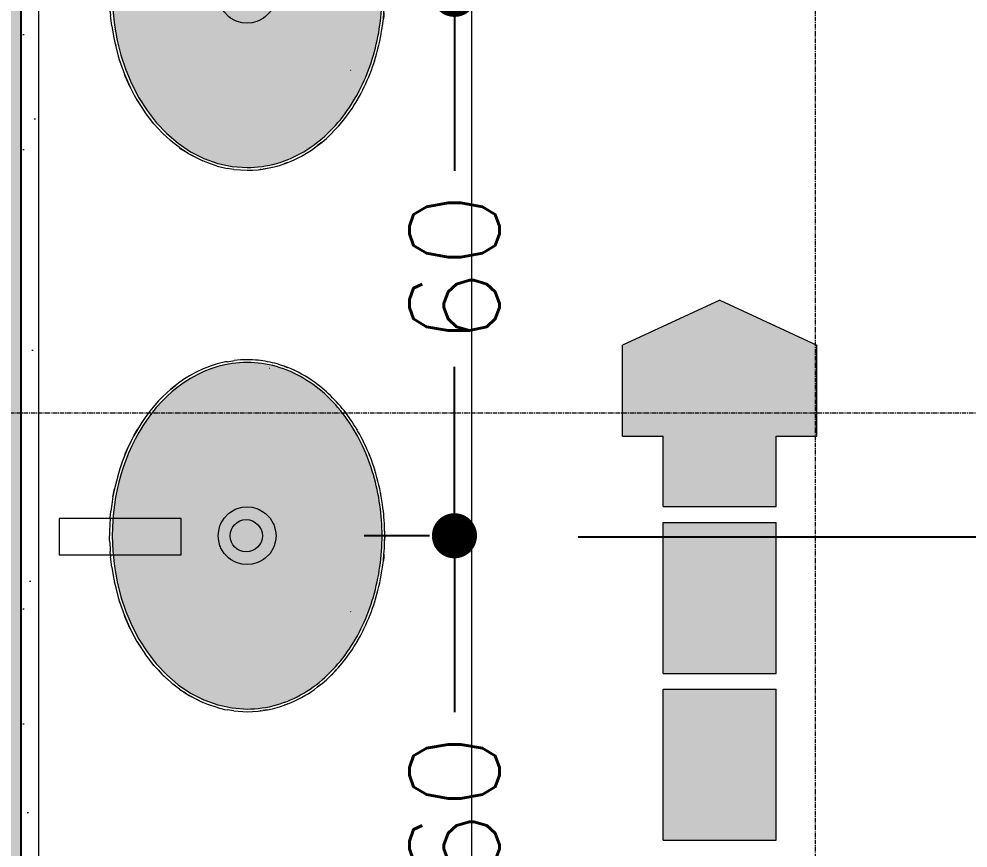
# Model space of a CAD drawing. Header units: metres. Extents: x -1783 to 21505, y -57 to 13660.
# Drawn here: x 13533.9 to 13639.1, y 10466.6 to 10558.5 of the extents above; entities that cross this region are included whole.
import ezdxf

# ---------------------------------------------------------------- set-up
doc = ezdxf.new("R2010")
doc.units = ezdxf.units.M
doc.header["$MEASUREMENT"] = 0
doc.linetypes.add('Dot & Dashed', pattern=[0.6, 0.5, -0.05, 0, -0.05])
for name, color, linetype, lineweight in [('0_Caneta_No__99', 7, 'Continuous', 20), ('Bombeiro', 1, 'Continuous', 0), ('LOUCAS-METAIS.ARQ_Caneta_No__96', 252, 'Continuous', 0), ('PAREDE CONSTRUIR_Caneta_No__241', 7, 'Continuous', 13)]:
    doc.layers.add(name, color=color, linetype=linetype, lineweight=lineweight)
for name, color, linetype in [('cotas', 7, 'Continuous'), ('COTAS EXECUTIVO.EXEC', 7, 'Continuous'), ('PAREDE CONSTRUIR', 7, 'Continuous')]:
    doc.layers.add(name, color=color, linetype=linetype)
for name, color, linetype, lineweight, true_color in [('LOUCAS-METAIS.ARQ_Caneta_No__13', 7, 'Continuous', 0, 0xaaaaaa), ('LOUCAS-METAIS.ARQ_Caneta_No__16', 7, 'Continuous', 0, 0xc9c9c9), ('LOUCAS-METAIS.ARQ_Caneta_No__19', 7, 'Continuous', 0, 0xe9e9e9)]:
    doc.layers.add(name, color=color, linetype=linetype, lineweight=lineweight, true_color=true_color)
doc.styles.add('R80', font='romans.shx', dxfattribs={"height": 10})
doc.dimstyles.new('1-50', dxfattribs={"dimtxt": 10, "dimasz": 5, "dimexe": 10, "dimexo": 10, "dimgap": 3, "dimtad": 1, "dimdec": 1, "dimrnd": 1, "dimdsep": 46, "dimtxsty": 'R80', "dimblk": 'DOT', "dimcen": 0, "dimclrd": 252, "dimclre": 252, "dimclrt": 252, "dimadec": 0, "dimazin": 0, "dimtfac": 1, "dimtdec": 1, "dimtix": 1, "dimtmove": 2, "dimatfit": 3, "dimldrblk": 'DOT', "dimfxl": 1, "dimtolj": 1, "dimarcsym": 0})

# ---------------------------------------------------------------- blocks, each defined once
blk = doc.blocks.new('_Dot')
at = {"color": 0, "linetype": 'ByBlock', "lineweight": -2}
blk.add_line((-0.5, 0), (-1, 0), dxfattribs=at)
at = {"color": 0, "linetype": 'ByBlock', "const_width": 0.5}
blk.add_lwpolyline([(-0.25, 0, 1), (0.25, 0, 1)], format="xyb", close=True, dxfattribs=at)
blk = doc.blocks.new('*D7156')
at = {"layer": 'COTAS EXECUTIVO.EXEC', "color": 252, "lineweight": -2, "transparency": 16777216}
for p, q in [((13579.37, 10501.21), (13572.15, 10501.21)), ((13582.15, 10496.21), (13582.15, 10481.67)), ((13582.15, 10446.21), (13582.15, 10459.95)), ((13581.37, 10441.21), (13572.15, 10441.21))]:
    blk.add_line(p, q, dxfattribs=at)
at = {"layer": 'COTAS EXECUTIVO.EXEC', "color": 252, "lineweight": -2, "transparency": 16777216, "xscale": 5, "yscale": 5, "zscale": 5}
for p, rotation in [((13582.15, 10501.21), 90), ((13582.15, 10441.21), 270)]:
    blk.add_blockref('_Dot', p, dxfattribs=dict(at, rotation=rotation))
at = {"layer": 'COTAS EXECUTIVO.EXEC', "color": 252, "transparency": 16777216, "insert": (13582.15, 10470.81), "char_height": 10, "attachment_point": 5, "rotation": 90, "style": 'R80'}
blk.add_mtext('\\A1;60', dxfattribs=at)
blk = doc.blocks.new('*D7157')
at = {"layer": 'COTAS EXECUTIVO.EXEC', "color": 252, "lineweight": -2, "transparency": 16777216}
for p, q in [((13575.12, 10561.21), (13572.15, 10561.21)), ((13582.15, 10556.21), (13582.15, 10541.67)), ((13582.15, 10506.21), (13582.15, 10519.95)), ((13579.37, 10501.21), (13572.15, 10501.21))]:
    blk.add_line(p, q, dxfattribs=at)
at = {"layer": 'COTAS EXECUTIVO.EXEC', "color": 252, "lineweight": -2, "transparency": 16777216, "xscale": 5, "yscale": 5, "zscale": 5}
for p, rotation in [((13582.15, 10561.21), 90), ((13582.15, 10501.21), 270)]:
    blk.add_blockref('_Dot', p, dxfattribs=dict(at, rotation=rotation))
at = {"layer": 'COTAS EXECUTIVO.EXEC', "color": 252, "transparency": 16777216, "insert": (13582.15, 10530.81), "char_height": 10, "attachment_point": 5, "rotation": 90, "style": 'R80'}
blk.add_mtext('\\A1;60', dxfattribs=at)
blk = doc.blocks.new('*D7160')
at = {"layer": 'COTAS EXECUTIVO.EXEC', "color": 252, "lineweight": -2, "transparency": 16777216}
for p, q in [((13595.87, 10501.11), (13921.16, 10501.11)), ((13911.16, 10496.11), (13911.16, 10481.57)), ((13911.16, 10446.11), (13911.16, 10459.85)), ((13597.87, 10441.11), (13921.16, 10441.11))]:
    blk.add_line(p, q, dxfattribs=at)
at = {"layer": 'COTAS EXECUTIVO.EXEC', "color": 252, "lineweight": -2, "transparency": 16777216, "xscale": 5, "yscale": 5, "zscale": 5}
for p, rotation in [((13911.16, 10501.11), 90), ((13911.16, 10441.11), 270)]:
    blk.add_blockref('_Dot', p, dxfattribs=dict(at, rotation=rotation))
at = {"layer": 'COTAS EXECUTIVO.EXEC', "color": 252, "transparency": 16777216, "insert": (13911.16, 10470.71), "char_height": 10, "attachment_point": 5, "rotation": 90, "style": 'R80'}
blk.add_mtext('\\A1;60', dxfattribs=at)
blk = doc.blocks.new('*D7161')
at = {"layer": 'COTAS EXECUTIVO.EXEC', "color": 252, "lineweight": -2, "transparency": 16777216}
for p, q in [((13591.62, 10561.11), (13921.16, 10561.11)), ((13911.16, 10556.11), (13911.16, 10541.57)), ((13911.16, 10506.11), (13911.16, 10519.85)), ((13595.87, 10501.11), (13921.16, 10501.11))]:
    blk.add_line(p, q, dxfattribs=at)
at = {"layer": 'COTAS EXECUTIVO.EXEC', "color": 252, "lineweight": -2, "transparency": 16777216, "xscale": 5, "yscale": 5, "zscale": 5}
for p, rotation in [((13911.16, 10561.11), 90), ((13911.16, 10501.11), 270)]:
    blk.add_blockref('_Dot', p, dxfattribs=dict(at, rotation=rotation))
at = {"layer": 'COTAS EXECUTIVO.EXEC', "color": 252, "transparency": 16777216, "insert": (13911.16, 10530.71), "char_height": 10, "attachment_point": 5, "rotation": 90, "style": 'R80'}
blk.add_mtext('\\A1;60', dxfattribs=at)
blk = doc.blocks.new('*D7205')
at = {"layer": 'COTAS EXECUTIVO.EXEC', "color": 252, "lineweight": -2, "transparency": 16777216}
for p, q in [((14073.86, 10816.21), (13105.31, 10816.21)), ((13115.31, 10811.21), (13115.31, 10615.82)), ((13115.31, 10416.21), (13115.31, 10584.11)), ((13538.84, 10411.21), (13105.31, 10411.21))]:
    blk.add_line(p, q, dxfattribs=at)
at = {"layer": 'COTAS EXECUTIVO.EXEC', "color": 252, "lineweight": -2, "transparency": 16777216, "xscale": 5, "yscale": 5, "zscale": 5}
for p, rotation in [((13115.31, 10816.21), 90), ((13115.31, 10411.21), 270)]:
    blk.add_blockref('_Dot', p, dxfattribs=dict(at, rotation=rotation))
at = {"layer": 'COTAS EXECUTIVO.EXEC', "color": 252, "transparency": 16777216, "insert": (13115.31, 10599.97), "char_height": 10, "attachment_point": 5, "rotation": 90, "style": 'R80'}
blk.add_mtext('\\A1;405', dxfattribs=at)
blk = doc.blocks.new('*D7317')
at = {"layer": 'COTAS EXECUTIVO.EXEC', "color": 252, "lineweight": -2, "transparency": 16777216}
for p, q in [((14093.86, 10816.21), (14275.71, 10816.21)), ((14265.71, 10811.21), (14265.71, 10615.82)), ((14265.71, 10416.21), (14265.71, 10584.11)), ((13558.84, 10411.21), (14275.71, 10411.21))]:
    blk.add_line(p, q, dxfattribs=at)
at = {"layer": 'COTAS EXECUTIVO.EXEC', "color": 252, "lineweight": -2, "transparency": 16777216, "xscale": 5, "yscale": 5, "zscale": 5}
for p, rotation in [((14265.71, 10816.21), 90), ((14265.71, 10411.21), 270)]:
    blk.add_blockref('_Dot', p, dxfattribs=dict(at, rotation=rotation))
at = {"layer": 'COTAS EXECUTIVO.EXEC', "color": 252, "transparency": 16777216, "insert": (14265.71, 10599.97), "char_height": 10, "attachment_point": 5, "rotation": 90, "style": 'R80'}
blk.add_mtext('\\A1;405', dxfattribs=at)
blk = doc.blocks.new('*D7361')
at = {"layer": 'COTAS EXECUTIVO.EXEC', "color": 252, "lineweight": -2, "transparency": 16777216}
for p, q in [((13524.08, 10603.71), (13524.08, 10332.29)), ((13534.08, 10603.71), (13534.08, 10332.29)), ((13519.08, 10342.29), (13514.08, 10342.29)), ((13524.08, 10342.29), (13534.08, 10342.29)), ((13539.08, 10342.29), (13544.08, 10342.29))]:
    blk.add_line(p, q, dxfattribs=at)
at = {"layer": 'COTAS EXECUTIVO.EXEC', "color": 252, "lineweight": -2, "transparency": 16777216, "xscale": 5, "yscale": 5, "zscale": 5}
blk.add_blockref('_Dot', (13524.08, 10342.29), dxfattribs=at)
at = {"layer": 'COTAS EXECUTIVO.EXEC', "color": 252, "lineweight": -2, "transparency": 16777216, "xscale": 5, "yscale": 5, "zscale": 5, "rotation": 180}
blk.add_blockref('_Dot', (13534.08, 10342.29), dxfattribs=at)
at = {"layer": 'COTAS EXECUTIVO.EXEC', "color": 252, "transparency": 16777216, "insert": (13506.36, 10342.29), "char_height": 10, "attachment_point": 5, "style": 'R80'}
blk.add_mtext('\\A1;10', dxfattribs=at)
blk = doc.blocks.new('*D7362')
at = {"layer": 'COTAS EXECUTIVO.EXEC', "color": 252, "lineweight": -2, "transparency": 16777216}
for p, q in [((13534.08, 10603.71), (13534.08, 10332.29)), ((13844.01, 10603.71), (13844.01, 10332.29)), ((13539.08, 10342.29), (13659.44, 10342.29)), ((13839.01, 10342.29), (13691.15, 10342.29))]:
    blk.add_line(p, q, dxfattribs=at)
at = {"layer": 'COTAS EXECUTIVO.EXEC', "color": 252, "lineweight": -2, "transparency": 16777216, "xscale": 5, "yscale": 5, "zscale": 5, "rotation": 180}
blk.add_blockref('_Dot', (13534.08, 10342.29), dxfattribs=at)
at = {"layer": 'COTAS EXECUTIVO.EXEC', "color": 252, "lineweight": -2, "transparency": 16777216, "xscale": 5, "yscale": 5, "zscale": 5}
blk.add_blockref('_Dot', (13844.01, 10342.29), dxfattribs=at)
at = {"layer": 'COTAS EXECUTIVO.EXEC', "color": 252, "transparency": 16777216, "insert": (13675.3, 10342.29), "char_height": 10, "attachment_point": 5, "style": 'R80'}
blk.add_mtext('\\A1;310', dxfattribs=at)
blk = doc.blocks.new('*D7370')
at = {"layer": 'COTAS EXECUTIVO.EXEC', "color": 252, "lineweight": -2, "transparency": 16777216}
for p, q in [((13534.08, 10603.71), (13534.08, 10343.42)), ((13563.59, 10390.21), (13563.59, 10343.42)), ((13529.08, 10353.42), (13524.08, 10353.42)), ((13534.08, 10353.42), (13563.59, 10353.42)), ((13568.59, 10353.42), (13573.59, 10353.42))]:
    blk.add_line(p, q, dxfattribs=at)
at = {"layer": 'COTAS EXECUTIVO.EXEC', "color": 252, "lineweight": -2, "transparency": 16777216, "xscale": 5, "yscale": 5, "zscale": 5}
blk.add_blockref('_Dot', (13534.08, 10353.42), dxfattribs=at)
at = {"layer": 'COTAS EXECUTIVO.EXEC', "color": 252, "lineweight": -2, "transparency": 16777216, "xscale": 5, "yscale": 5, "zscale": 5, "rotation": 180}
blk.add_blockref('_Dot', (13563.59, 10353.42), dxfattribs=at)
at = {"layer": 'COTAS EXECUTIVO.EXEC', "color": 252, "transparency": 16777216, "insert": (13552.22, 10360.42), "char_height": 10, "attachment_point": 5, "style": 'R80'}
blk.add_mtext('\\A1;30', dxfattribs=at)
blk = doc.blocks.new('Tap 26')
at = {"layer": 'LOUCAS-METAIS.ARQ_Caneta_No__96', "color": 252, "linetype": 'Continuous', "lineweight": 0, "flags": 128}
blk.add_lwpolyline([(-0.02, -0.115), (0.02, -0.115), (0.02, 0.02), (-0.02, 0.02)], close=True, dxfattribs=at)
blk = doc.blocks.new('Cuba deca Oval 40x30(1)')
at = {"layer": 'LOUCAS-METAIS.ARQ_Caneta_No__19', "linetype": 'Continuous', "lineweight": 0, "true_color": 0x747474}
blk.add_hatch(color=8, dxfattribs=at).paths.add_polyline_path([(0.0076, 0.12), (0.0101, 0.1121), (0.0131, 0.1044), (0.0166, 0.097), (0.0206, 0.0897), (0.0251, 0.0827), (0.0299, 0.076), (0.0352, 0.0695), (0.0407, 0.0633), (0.0467, 0.0574), (0.0529, 0.0518), (0.0594, 0.0465), (0.0662, 0.0415), (0.0732, 0.0368), (0.0805, 0.0324), (0.0879, 0.0283), (0.0955, 0.0245), (0.1033, 0.0211), (0.1112, 0.0179), (0.1192, 0.0151), (0.1274, 0.0125), (0.1356, 0.0103), (0.1439, 0.0083), (0.1524, 0.0067), (0.1608, 0.0054), (0.1693, 0.0043), (0.1779, 0.0036), (0.1864, 0.0031), (0.195, 0.003), (0.2121, 0.0036), (0.2292, 0.0054), (0.2461, 0.0083), (0.2626, 0.0125), (0.2788, 0.0179), (0.2945, 0.0245), (0.3096, 0.0324), (0.3238, 0.0415), (0.3371, 0.0518), (0.3493, 0.0633), (0.3601, 0.076), (0.3694, 0.0897), (0.3769, 0.1044), (0.3824, 0.12), (0.3858, 0.136), (0.387, 0.1525), (0.3869, 0.1566), (0.3867, 0.1608), (0.3863, 0.1649), (0.3858, 0.169), (0.3852, 0.173), (0.3844, 0.1771), (0.3835, 0.1811), (0.3824, 0.185), (0.3812, 0.189), (0.3799, 0.1929), (0.3785, 0.1967), (0.3769, 0.2006), (0.3752, 0.2043), (0.3734, 0.208), (0.3714, 0.2117), (0.3694, 0.2153), (0.3672, 0.2188), (0.3649, 0.2223), (0.3626, 0.2257), (0.3601, 0.229), (0.3575, 0.2323), (0.3548, 0.2355), (0.3521, 0.2387), (0.3493, 0.2417), (0.3463, 0.2447), (0.3433, 0.2476), (0.3402, 0.2505), (0.3371, 0.2532), (0.3339, 0.2559), (0.3306, 0.2585), (0.3272, 0.2611), (0.3238, 0.2635), (0.3203, 0.2659), (0.3168, 0.2682), (0.3132, 0.2705), (0.3095, 0.2726), (0.3059, 0.2747), (0.3021, 0.2767), (0.2983, 0.2786), (0.2945, 0.2805), (0.2906, 0.2822), (0.2867, 0.2839), (0.2828, 0.2855), (0.2788, 0.2871), (0.2748, 0.2885), (0.2708, 0.2899), (0.2667, 0.2912), (0.2626, 0.2925), (0.2585, 0.2936), (0.2544, 0.2947), (0.2502, 0.2957), (0.2461, 0.2967), (0.2419, 0.2975), (0.2376, 0.2983), (0.2334, 0.299), (0.2292, 0.2996), (0.2249, 0.3002), (0.2207, 0.3007), (0.2164, 0.3011), (0.2121, 0.3014), (0.2079, 0.3017), (0.2036, 0.3019), (0.1993, 0.302), (0.195, 0.302), (0.1928, 0.302), (0.1907, 0.302), (0.1864, 0.3019), (0.1821, 0.3017), (0.1779, 0.3014), (0.1736, 0.3011), (0.1693, 0.3007), (0.1651, 0.3002), (0.1608, 0.2996), (0.1566, 0.299), (0.1523, 0.2983), (0.1481, 0.2975), (0.1439, 0.2966), (0.1398, 0.2957), (0.1356, 0.2947), (0.1315, 0.2936), (0.1274, 0.2925), (0.1233, 0.2912), (0.1192, 0.2899), (0.1152, 0.2885), (0.1112, 0.2871), (0.1072, 0.2855), (0.1033, 0.2839), (0.0993, 0.2822), (0.0955, 0.2805), (0.0917, 0.2786), (0.0879, 0.2767), (0.0841, 0.2747), (0.0804, 0.2726), (0.0768, 0.2705), (0.0732, 0.2682), (0.0697, 0.2659), (0.0662, 0.2635), (0.0628, 0.2611), (0.0594, 0.2585), (0.0561, 0.2559), (0.0529, 0.2532), (0.0497, 0.2505), (0.0467, 0.2476), (0.0437, 0.2447), (0.0407, 0.2417), (0.0379, 0.2387), (0.0351, 0.2355), (0.0325, 0.2323), (0.0299, 0.229), (0.0274, 0.2257), (0.0251, 0.2223), (0.0228, 0.2188), (0.0206, 0.2153), (0.0186, 0.2117), (0.0166, 0.208), (0.0148, 0.2043), (0.0131, 0.2006), (0.0115, 0.1967), (0.0101, 0.1929), (0.0088, 0.189), (0.0076, 0.185), (0.0065, 0.1811), (0.0056, 0.177), (0.0048, 0.173), (0.0042, 0.1689), (0.0037, 0.1649), (0.0033, 0.1607), (0.0031, 0.1566), (0.003, 0.1525), (0.0031, 0.1484), (0.0033, 0.1442), (0.0042, 0.136), (0.0056, 0.1279)])
at = {"layer": 'LOUCAS-METAIS.ARQ_Caneta_No__96', "color": 252, "linetype": 'Continuous', "lineweight": 0}
for p, q in [((0.1261, 0.2952), (0.1223, 0.2941)), ((0.1303, 0.2964), (0.1261, 0.2952)), ((0.1345, 0.2975), (0.1303, 0.2964)), ((0.1356, 0.2947), (0.1315, 0.2936)), ((0.1388, 0.2986), (0.1345, 0.2975)), ((0.1398, 0.2957), (0.1356, 0.2947)), ((0.143, 0.2995), (0.1388, 0.2986)), ((0.1439, 0.2966), (0.1398, 0.2957)), ((0.1473, 0.3004), (0.143, 0.2995)), ((0.1481, 0.2975), (0.1439, 0.2966)), ((0.1516, 0.3012), (0.1473, 0.3004)), ((0.1487, 0.3007), (0.1473, 0.3004)), ((0.1523, 0.2983), (0.1481, 0.2975)), ((0.1516, 0.3012), (0.1487, 0.3007)), ((0.1559, 0.3019), (0.1516, 0.3012)), ((0.1566, 0.299), (0.1523, 0.2983)), ((0.1602, 0.3026), (0.1559, 0.3019)), ((0.1608, 0.2996), (0.1566, 0.299)), ((0.1639, 0.3031), (0.1602, 0.3026)), ((0.1651, 0.3002), (0.1608, 0.2996)), ((0.1677, 0.3035), (0.1639, 0.3031)), ((0.1693, 0.3007), (0.1651, 0.3002)), ((0.1711, 0.3039), (0.1677, 0.3035)), ((0.1736, 0.3011), (0.1693, 0.3007)), ((0.1745, 0.3042), (0.1711, 0.3039)), ((0.1717, 0.3039), (0.1711, 0.3039)), ((0.1779, 0.3014), (0.1736, 0.3011)), ((0.1779, 0.3044), (0.1745, 0.3042)), ((0.175, 0.3042), (0.1749, 0.3042)), ((0.1751, 0.3042), (0.175, 0.3042)), ((0.1813, 0.3046), (0.1779, 0.3044)), ((0.1821, 0.3017), (0.1779, 0.3014)), ((0.1847, 0.3048), (0.1813, 0.3046)), ((0.1864, 0.3019), (0.1821, 0.3017)), ((0.1881, 0.3049), (0.1847, 0.3048)), ((0.1907, 0.302), (0.1864, 0.3019)), ((0.1916, 0.305), (0.1881, 0.3049)), ((0.1899, 0.3049), (0.1897, 0.3049)), ((0.1899, 0.3049), (0.1905, 0.305)), ((0.1928, 0.302), (0.1907, 0.302)), ((0.195, 0.305), (0.1916, 0.305)), ((0.195, 0.302), (0.1928, 0.302)), ((0.195, 0.305), (0.2001, 0.3049)), ((0.2019, 0.3049), (0.195, 0.305)), ((0.1993, 0.302), (0.195, 0.302)), ((0.2036, 0.3019), (0.1993, 0.302)), ((0.2006, 0.3049), (0.2001, 0.3049)), ((0.2087, 0.3046), (0.2019, 0.3049)), ((0.2079, 0.3017), (0.2036, 0.3019)), ((0.2121, 0.3014), (0.2079, 0.3017)), ((0.2155, 0.3042), (0.2087, 0.3046)), ((0.2164, 0.3011), (0.2121, 0.3014)), ((0.215, 0.3042), (0.2147, 0.3042)), ((0.2153, 0.3042), (0.215, 0.3042)), ((0.2155, 0.3042), (0.2183, 0.3039)), ((0.2223, 0.3035), (0.2155, 0.3042)), ((0.2207, 0.3007), (0.2164, 0.3011)), ((0.2183, 0.3039), (0.2223, 0.3035)), ((0.2249, 0.3002), (0.2207, 0.3007)), ((0.2298, 0.3026), (0.2223, 0.3035)), ((0.2292, 0.2996), (0.2249, 0.3002)), ((0.2334, 0.299), (0.2292, 0.2996)), ((0.2341, 0.3019), (0.2298, 0.3026)), ((0.2376, 0.2983), (0.2334, 0.299)), ((0.2384, 0.3012), (0.2341, 0.3019)), ((0.2419, 0.2975), (0.2376, 0.2983)), ((0.2413, 0.3007), (0.2384, 0.3012)), ((0.2427, 0.3004), (0.2384, 0.3012)), ((0.2427, 0.3004), (0.2413, 0.3007)), ((0.2461, 0.2967), (0.2419, 0.2975)), ((0.247, 0.2995), (0.2427, 0.3004)), ((0.2502, 0.2957), (0.2461, 0.2967)), ((0.2512, 0.2986), (0.247, 0.2995)), ((0.2544, 0.2947), (0.2502, 0.2957)), ((0.2555, 0.2975), (0.2512, 0.2986)), ((0.2585, 0.2936), (0.2544, 0.2947)), ((0.2597, 0.2964), (0.2555, 0.2975)), ((0.2639, 0.2952), (0.2597, 0.2964)), ((0.2677, 0.2941), (0.2639, 0.2952)), ((0.0962, 0.2841), (0.0926, 0.2824)), ((0.0999, 0.2857), (0.0962, 0.2841)), ((0.1035, 0.2873), (0.0999, 0.2857)), ((0.1072, 0.2855), (0.1033, 0.2839)), ((0.1072, 0.2888), (0.1035, 0.2873)), ((0.1043, 0.2876), (0.1035, 0.2873)), ((0.1059, 0.2883), (0.1043, 0.2876)), ((0.1061, 0.2883), (0.1059, 0.2883)), ((0.111, 0.2902), (0.1072, 0.2888)), ((0.1112, 0.2871), (0.1072, 0.2855)), ((0.1147, 0.2916), (0.111, 0.2902)), ((0.1152, 0.2885), (0.1112, 0.2871)), ((0.1185, 0.2929), (0.1147, 0.2916)), ((0.1192, 0.2899), (0.1152, 0.2885)), ((0.1223, 0.2941), (0.1185, 0.2929)), ((0.1233, 0.2912), (0.1192, 0.2899)), ((0.121, 0.2937), (0.1208, 0.2936)), ((0.121, 0.2937), (0.1215, 0.2938)), ((0.1274, 0.2925), (0.1233, 0.2912)), ((0.1315, 0.2936), (0.1274, 0.2925)), ((0.2626, 0.2925), (0.2585, 0.2936)), ((0.2667, 0.2912), (0.2626, 0.2925)), ((0.2708, 0.2899), (0.2667, 0.2912)), ((0.2715, 0.2929), (0.2677, 0.2941)), ((0.2685, 0.2938), (0.269, 0.2937)), ((0.2692, 0.2936), (0.269, 0.2937)), ((0.2748, 0.2885), (0.2708, 0.2899)), ((0.2753, 0.2916), (0.2715, 0.2929)), ((0.2788, 0.2871), (0.2748, 0.2885)), ((0.279, 0.2902), (0.2753, 0.2916)), ((0.2828, 0.2855), (0.2788, 0.2871)), ((0.2828, 0.2888), (0.279, 0.2902)), ((0.2865, 0.2873), (0.2828, 0.2888)), ((0.2867, 0.2839), (0.2828, 0.2855)), ((0.2841, 0.2883), (0.2839, 0.2883)), ((0.2857, 0.2876), (0.2841, 0.2883)), ((0.2865, 0.2873), (0.2857, 0.2876)), ((0.2901, 0.2857), (0.2865, 0.2873)), ((0.2938, 0.2841), (0.2901, 0.2857)), ((0.2974, 0.2824), (0.2938, 0.2841)), ((0.0786, 0.275), (0.0752, 0.273)), ((0.0773, 0.2743), (0.0771, 0.2741)), ((0.0773, 0.2743), (0.0777, 0.2745)), ((0.0821, 0.277), (0.0786, 0.275)), ((0.0841, 0.2747), (0.0804, 0.2726)), ((0.0856, 0.2789), (0.0821, 0.277)), ((0.0834, 0.2777), (0.0821, 0.277)), ((0.0856, 0.2789), (0.0834, 0.2777)), ((0.0879, 0.2767), (0.0841, 0.2747)), ((0.0891, 0.2807), (0.0856, 0.2789)), ((0.0917, 0.2786), (0.0879, 0.2767)), ((0.0926, 0.2824), (0.0891, 0.2807)), ((0.0913, 0.2818), (0.0909, 0.2816)), ((0.0915, 0.2819), (0.0913, 0.2818)), ((0.0955, 0.2805), (0.0917, 0.2786)), ((0.0993, 0.2822), (0.0955, 0.2805)), ((0.1033, 0.2839), (0.0993, 0.2822)), ((0.2906, 0.2822), (0.2867, 0.2839)), ((0.2945, 0.2805), (0.2906, 0.2822)), ((0.2983, 0.2786), (0.2945, 0.2805)), ((0.3009, 0.2807), (0.2974, 0.2824)), ((0.3021, 0.2767), (0.2983, 0.2786)), ((0.2987, 0.2818), (0.2985, 0.2819)), ((0.2991, 0.2816), (0.2987, 0.2818)), ((0.3044, 0.2789), (0.3009, 0.2807)), ((0.3059, 0.2747), (0.3021, 0.2767)), ((0.3079, 0.277), (0.3044, 0.2789)), ((0.3066, 0.2777), (0.3044, 0.2789)), ((0.3095, 0.2726), (0.3059, 0.2747)), ((0.3079, 0.277), (0.3066, 0.2777)), ((0.3114, 0.275), (0.3079, 0.277)), ((0.3148, 0.273), (0.3114, 0.275)), ((0.3123, 0.2745), (0.3127, 0.2743)), ((0.3129, 0.2741), (0.3127, 0.2743)), ((0.0614, 0.2638), (0.0588, 0.2619)), ((0.064, 0.2656), (0.0614, 0.2638)), ((0.0662, 0.2635), (0.0628, 0.2611)), ((0.0663, 0.2672), (0.064, 0.2656)), ((0.0697, 0.2659), (0.0662, 0.2635)), ((0.0686, 0.2688), (0.0663, 0.2672)), ((0.0719, 0.2709), (0.0686, 0.2688)), ((0.0732, 0.2682), (0.0697, 0.2659)), ((0.0752, 0.273), (0.0719, 0.2709)), ((0.0768, 0.2705), (0.0732, 0.2682)), ((0.0804, 0.2726), (0.0768, 0.2705)), ((0.279, 0.2673), (0.2793, 0.2672)), ((0.3132, 0.2705), (0.3095, 0.2726)), ((0.3168, 0.2682), (0.3132, 0.2705)), ((0.3181, 0.2709), (0.3148, 0.273)), ((0.3203, 0.2659), (0.3168, 0.2682)), ((0.3214, 0.2688), (0.3181, 0.2709)), ((0.3238, 0.2635), (0.3203, 0.2659)), ((0.326, 0.2656), (0.3214, 0.2688)), ((0.3272, 0.2611), (0.3238, 0.2635)), ((0.3312, 0.2619), (0.326, 0.2656)), ((0.049, 0.2538), (0.0466, 0.2516)), ((0.0514, 0.2559), (0.049, 0.2538)), ((0.0529, 0.2532), (0.0497, 0.2505)), ((0.0503, 0.255), (0.0499, 0.2546)), ((0.0503, 0.255), (0.0504, 0.2551)), ((0.0538, 0.2579), (0.0514, 0.2559)), ((0.0561, 0.2559), (0.0529, 0.2532)), ((0.0563, 0.2599), (0.0538, 0.2579)), ((0.0594, 0.2585), (0.0561, 0.2559)), ((0.0588, 0.2619), (0.0563, 0.2599)), ((0.0628, 0.2611), (0.0594, 0.2585)), ((0.3306, 0.2585), (0.3272, 0.2611)), ((0.3339, 0.2559), (0.3306, 0.2585)), ((0.3362, 0.2579), (0.3312, 0.2619)), ((0.3371, 0.2532), (0.3339, 0.2559)), ((0.341, 0.2538), (0.3362, 0.2579)), ((0.3402, 0.2505), (0.3371, 0.2532)), ((0.3392, 0.2553), (0.3397, 0.255)), ((0.3405, 0.2542), (0.3397, 0.255)), ((0.3437, 0.2513), (0.341, 0.2538)), ((0.3457, 0.2495), (0.341, 0.2538)), ((0.0376, 0.2427), (0.0354, 0.2404)), ((0.0397, 0.245), (0.0376, 0.2427)), ((0.042, 0.2473), (0.0397, 0.245)), ((0.0437, 0.2447), (0.0407, 0.2417)), ((0.041, 0.2463), (0.0409, 0.2462)), ((0.041, 0.2463), (0.0412, 0.2465)), ((0.0443, 0.2495), (0.042, 0.2473)), ((0.0467, 0.2476), (0.0437, 0.2447)), ((0.0466, 0.2516), (0.0443, 0.2495)), ((0.0463, 0.2513), (0.0466, 0.2516)), ((0.0497, 0.2505), (0.0467, 0.2476)), ((0.3433, 0.2476), (0.3402, 0.2505)), ((0.3463, 0.2447), (0.3433, 0.2476)), ((0.3457, 0.2495), (0.3437, 0.2513)), ((0.3503, 0.245), (0.3457, 0.2495)), ((0.3493, 0.2417), (0.3463, 0.2447)), ((0.3477, 0.2475), (0.349, 0.2463)), ((0.3493, 0.2459), (0.349, 0.2463)), ((0.3546, 0.2404), (0.3503, 0.245)), ((0.0293, 0.2331), (0.0274, 0.2306)), ((0.0313, 0.2356), (0.0293, 0.2331)), ((0.0325, 0.2323), (0.0299, 0.229)), ((0.0307, 0.2349), (0.0313, 0.2356)), ((0.0333, 0.238), (0.0313, 0.2356)), ((0.0324, 0.237), (0.032, 0.2365)), ((0.0325, 0.237), (0.0324, 0.237)), ((0.0351, 0.2355), (0.0325, 0.2323)), ((0.0354, 0.2404), (0.0333, 0.238)), ((0.0379, 0.2387), (0.0351, 0.2355)), ((0.0407, 0.2417), (0.0379, 0.2387)), ((0.3521, 0.2387), (0.3493, 0.2417)), ((0.3548, 0.2355), (0.3521, 0.2387)), ((0.3587, 0.2356), (0.3546, 0.2404)), ((0.3575, 0.2323), (0.3548, 0.2355)), ((0.3576, 0.237), (0.3571, 0.2375)), ((0.3601, 0.229), (0.3575, 0.2323)), ((0.3584, 0.2359), (0.3576, 0.237)), ((0.3626, 0.2306), (0.3587, 0.2356)), ((0.3587, 0.2356), (0.3593, 0.2349)), ((0.3593, 0.2349), (0.3626, 0.2306)), ((0.0224, 0.2237), (0.02, 0.2201)), ((0.0248, 0.2272), (0.0224, 0.2237)), ((0.0251, 0.2223), (0.0228, 0.2188)), ((0.0247, 0.227), (0.0247, 0.227)), ((0.0247, 0.227), (0.0247, 0.227)), ((0.0274, 0.2306), (0.0248, 0.2272)), ((0.0274, 0.2257), (0.0251, 0.2223)), ((0.0299, 0.229), (0.0274, 0.2257)), ((0.3626, 0.2257), (0.3601, 0.229)), ((0.3652, 0.2272), (0.3626, 0.2306)), ((0.3649, 0.2223), (0.3626, 0.2257)), ((0.3672, 0.2188), (0.3649, 0.2223)), ((0.3676, 0.2237), (0.3652, 0.2272)), ((0.37, 0.2201), (0.3676, 0.2237)), ((0.0158, 0.2128), (0.0138, 0.209)), ((0.0178, 0.2164), (0.0158, 0.2128)), ((0.0186, 0.2117), (0.0166, 0.208)), ((0.02, 0.2201), (0.0178, 0.2164)), ((0.0206, 0.2153), (0.0186, 0.2117)), ((0.0228, 0.2188), (0.0206, 0.2153)), ((0.3694, 0.2153), (0.3672, 0.2188)), ((0.3714, 0.2117), (0.3694, 0.2153)), ((0.3722, 0.2164), (0.37, 0.2201)), ((0.3734, 0.208), (0.3714, 0.2117)), ((0.3742, 0.2128), (0.3722, 0.2164)), ((0.3762, 0.209), (0.3742, 0.2128)), ((0.0102, 0.2014), (0.0086, 0.1975)), ((0.012, 0.2053), (0.0102, 0.2014)), ((0.0131, 0.2006), (0.0115, 0.1967)), ((0.0138, 0.209), (0.012, 0.2053)), ((0.0148, 0.2043), (0.0131, 0.2006)), ((0.0166, 0.208), (0.0148, 0.2043)), ((0.3752, 0.2043), (0.3734, 0.208)), ((0.3769, 0.2006), (0.3752, 0.2043)), ((0.3781, 0.2053), (0.3762, 0.209)), ((0.3785, 0.1967), (0.3769, 0.2006)), ((0.3798, 0.2014), (0.3781, 0.2053)), ((0.3814, 0.1975), (0.3798, 0.2014)), ((0.0058, 0.1896), (0.0046, 0.1856)), ((0.0072, 0.1936), (0.0058, 0.1896)), ((0.0086, 0.1975), (0.0072, 0.1936)), ((0.0072, 0.1936), (0.0081, 0.1962)), ((0.0081, 0.1962), (0.0086, 0.1975)), ((0.0101, 0.1929), (0.0088, 0.189)), ((0.0115, 0.1967), (0.0101, 0.1929)), ((0.3799, 0.1929), (0.3785, 0.1967)), ((0.3812, 0.189), (0.3799, 0.1929)), ((0.3814, 0.1975), (0.3819, 0.1962)), ((0.3828, 0.1936), (0.3814, 0.1975)), ((0.3819, 0.1962), (0.3828, 0.1936)), ((0.3842, 0.1896), (0.3828, 0.1936)), ((0.3854, 0.1856), (0.3842, 0.1896)), ((0.0033, 0.1805), (0.0027, 0.1779)), ((0.0039, 0.1831), (0.0033, 0.1805)), ((0.0046, 0.1856), (0.0039, 0.1831)), ((0.0065, 0.1811), (0.0056, 0.177)), ((0.0076, 0.185), (0.0065, 0.1811)), ((0.0088, 0.189), (0.0076, 0.185)), ((0.1755, 0.1779), (0.1814, 0.1815)), ((0.1814, 0.1815), (0.1827, 0.182)), ((0.1827, 0.182), (0.184, 0.1826)), ((0.184, 0.1826), (0.1894, 0.184)), ((0.1894, 0.184), (0.195, 0.1845)), ((0.195, 0.1845), (0.2006, 0.184)), ((0.2006, 0.184), (0.206, 0.1826)), ((0.206, 0.1826), (0.2073, 0.182)), ((0.2073, 0.182), (0.2086, 0.1815)), ((0.2086, 0.1815), (0.2145, 0.1779)), ((0.3824, 0.185), (0.3812, 0.189)), ((0.3835, 0.1811), (0.3824, 0.185)), ((0.3844, 0.1771), (0.3835, 0.1811)), ((0.3867, 0.1805), (0.3854, 0.1856)), ((0.3878, 0.1752), (0.3867, 0.1805)), ((0.0013, 0.17), (0.0009, 0.1673)), ((0.0017, 0.1726), (0.0013, 0.17)), ((0.0022, 0.1752), (0.0017, 0.1726)), ((0.0022, 0.1752), (0.0021, 0.1748)), ((0.0027, 0.1779), (0.0022, 0.1752)), ((0.0042, 0.1689), (0.0037, 0.1649)), ((0.0048, 0.173), (0.0042, 0.1689)), ((0.0056, 0.177), (0.0048, 0.173)), ((0.0096, 0.1771), (0.0095, 0.1768)), ((0.166, 0.166), (0.1687, 0.1708)), ((0.1687, 0.1708), (0.1704, 0.173)), ((0.1704, 0.173), (0.1755, 0.1779)), ((0.1915, 0.1747), (0.1915, 0.1747)), ((0.1985, 0.1747), (0.1985, 0.1747)), ((0.2145, 0.1779), (0.2196, 0.173)), ((0.2196, 0.173), (0.2213, 0.1708)), ((0.2213, 0.1708), (0.224, 0.166)), ((0.3852, 0.173), (0.3844, 0.1771)), ((0.3858, 0.169), (0.3852, 0.173)), ((0.3863, 0.1649), (0.3858, 0.169)), ((0.3879, 0.1748), (0.3878, 0.1752)), ((0.3887, 0.17), (0.3878, 0.1752)), ((0.3879, 0.1748), (0.3887, 0.17)), ((0.3894, 0.1647), (0.3887, 0.17)), ((0.0002, 0.1586), (0, 0.1555)), ((0.0003, 0.1616), (0.0002, 0.1586)), ((0.0006, 0.1647), (0.0003, 0.1616)), ((0.0009, 0.1673), (0.0006, 0.1647)), ((0.0009, 0.167), (0.0009, 0.1671)), ((0.0009, 0.1669), (0.0009, 0.167)), ((0.0033, 0.1607), (0.0031, 0.1566)), ((0.0037, 0.1649), (0.0033, 0.1607)), ((0.163, 0.1525), (0.1635, 0.158)), ((0.1635, 0.158), (0.1649, 0.1634)), ((0.1649, 0.1634), (0.166, 0.166)), ((0.224, 0.166), (0.2251, 0.1634)), ((0.2251, 0.1634), (0.2265, 0.158)), ((0.2265, 0.158), (0.227, 0.1525)), ((0.3867, 0.1608), (0.3863, 0.1649)), ((0.3869, 0.1566), (0.3867, 0.1608)), ((0.389, 0.1679), (0.3891, 0.167)), ((0.3892, 0.1665), (0.3891, 0.167)), ((0.3898, 0.1586), (0.3894, 0.1647)), ((0.39, 0.1525), (0.3898, 0.1586)), ((0, 0.1555), (0, 0.1525)), ((0, 0.1525), (0.0002, 0.1452)), ((0.0031, 0.1566), (0.003, 0.1525)), ((0.003, 0.1525), (0.0031, 0.1484)), ((0.0031, 0.1484), (0.0033, 0.1442)), ((0.1635, 0.147), (0.163, 0.1525)), ((0.227, 0.1525), (0.2265, 0.147)), ((0.3858, 0.136), (0.387, 0.1525)), ((0.387, 0.1525), (0.3869, 0.1566)), ((0.3891, 0.1379), (0.39, 0.1525)), ((0.0002, 0.1452), (0.0009, 0.138)), ((0.0009, 0.138), (0.0009, 0.1381)), ((0.0009, 0.138), (0.0009, 0.138)), ((0.0021, 0.1302), (0.0009, 0.138)), ((0.0033, 0.1442), (0.0042, 0.136)), ((0.1649, 0.1416), (0.1635, 0.147)), ((0.166, 0.139), (0.1649, 0.1416)), ((0.1687, 0.1342), (0.166, 0.139)), ((0.224, 0.139), (0.2213, 0.1342)), ((0.2251, 0.1416), (0.224, 0.139)), ((0.2265, 0.147), (0.2251, 0.1416)), ((0.3891, 0.1379), (0.3879, 0.1302)), ((0.3891, 0.138), (0.3891, 0.138)), ((0.0021, 0.1302), (0.0024, 0.1286)), ((0.0024, 0.1286), (0.0046, 0.1194)), ((0.0042, 0.136), (0.0056, 0.1279)), ((0.0056, 0.1279), (0.0076, 0.12)), ((0.1704, 0.132), (0.1687, 0.1342)), ((0.1755, 0.1271), (0.1704, 0.132)), ((0.1814, 0.1235), (0.1755, 0.1271)), ((0.2145, 0.1271), (0.2086, 0.1235)), ((0.2196, 0.132), (0.2145, 0.1271)), ((0.2213, 0.1342), (0.2196, 0.132)), ((0.3824, 0.12), (0.3858, 0.136)), ((0.3854, 0.1194), (0.3874, 0.1275)), ((0.3874, 0.1275), (0.3879, 0.1302)), ((0.0046, 0.1194), (0.0072, 0.1114)), ((0.0076, 0.12), (0.0101, 0.1121)), ((0.1827, 0.123), (0.1814, 0.1235)), ((0.184, 0.1224), (0.1827, 0.123)), ((0.1894, 0.121), (0.184, 0.1224)), ((0.195, 0.1205), (0.1894, 0.121)), ((0.2006, 0.121), (0.195, 0.1205)), ((0.206, 0.1224), (0.2006, 0.121)), ((0.2073, 0.123), (0.206, 0.1224)), ((0.2086, 0.1235), (0.2073, 0.123)), ((0.3769, 0.1044), (0.3824, 0.12)), ((0.3853, 0.1191), (0.3819, 0.1088)), ((0.3853, 0.1191), (0.3854, 0.1194)), ((0.0072, 0.1114), (0.0081, 0.1088)), ((0.0081, 0.1088), (0.0102, 0.1036)), ((0.0101, 0.1121), (0.0131, 0.1044)), ((0.3819, 0.1088), (0.3796, 0.1033)), ((0.0102, 0.1036), (0.0138, 0.096)), ((0.0131, 0.1044), (0.0166, 0.097)), ((0.0138, 0.096), (0.0178, 0.0886)), ((0.0166, 0.097), (0.0206, 0.0897)), ((0.3694, 0.0897), (0.3769, 0.1044)), ((0.3719, 0.0882), (0.3796, 0.1033)), ((0.3722, 0.0886), (0.3796, 0.1033)), ((0.3798, 0.1036), (0.3797, 0.1035)), ((0.0178, 0.0886), (0.0211, 0.0832)), ((0.0206, 0.0897), (0.0251, 0.0827)), ((0.3601, 0.076), (0.3694, 0.0897)), ((0.3649, 0.0775), (0.3719, 0.0882)), ((0.3722, 0.0886), (0.3719, 0.0882)), ((0.0211, 0.0832), (0.0247, 0.078)), ((0.0247, 0.078), (0.0247, 0.078)), ((0.0247, 0.078), (0.0285, 0.073)), ((0.0247, 0.078), (0.0247, 0.078)), ((0.0251, 0.0827), (0.0299, 0.076)), ((0.0299, 0.076), (0.0352, 0.0695)), ((0.3493, 0.0633), (0.3601, 0.076)), ((0.3649, 0.0775), (0.3593, 0.0701)), ((0.3653, 0.078), (0.3651, 0.0777)), ((0.3653, 0.078), (0.3692, 0.084)), ((0.0285, 0.073), (0.0324, 0.068)), ((0.0307, 0.0701), (0.0285, 0.073)), ((0.0324, 0.068), (0.0307, 0.0701)), ((0.0324, 0.068), (0.0366, 0.0633)), ((0.0352, 0.0695), (0.0407, 0.0633)), ((0.0366, 0.0633), (0.041, 0.0587)), ((0.0407, 0.0633), (0.0467, 0.0574)), ((0.3371, 0.0518), (0.3493, 0.0633)), ((0.3482, 0.058), (0.357, 0.0674)), ((0.349, 0.0587), (0.3534, 0.0635)), ((0.3593, 0.0701), (0.357, 0.0674)), ((0.3575, 0.0679), (0.3576, 0.068)), ((0.041, 0.0587), (0.0456, 0.0543)), ((0.0456, 0.0543), (0.0463, 0.0537)), ((0.0456, 0.0543), (0.0503, 0.05)), ((0.0463, 0.0537), (0.0503, 0.05)), ((0.0467, 0.0574), (0.0529, 0.0518)), ((0.3387, 0.0492), (0.3437, 0.0537)), ((0.3437, 0.0537), (0.3482, 0.058)), ((0.349, 0.0587), (0.3485, 0.0582)), ((0.0503, 0.05), (0.0503, 0.05)), ((0.0503, 0.05), (0.057, 0.0445)), ((0.0529, 0.0518), (0.0594, 0.0465)), ((0.057, 0.0445), (0.064, 0.0394)), ((0.0594, 0.0465), (0.0662, 0.0415)), ((0.3238, 0.0415), (0.3371, 0.0518)), ((0.3387, 0.0492), (0.326, 0.0394)), ((0.3397, 0.05), (0.3394, 0.0498)), ((0.064, 0.0394), (0.0705, 0.0349)), ((0.0662, 0.0415), (0.0732, 0.0368)), ((0.0705, 0.0349), (0.0772, 0.0308)), ((0.0732, 0.0368), (0.0805, 0.0324)), ((0.0805, 0.0324), (0.0879, 0.0283)), ((0.2945, 0.0245), (0.3096, 0.0324)), ((0.3096, 0.0324), (0.3238, 0.0415)), ((0.3121, 0.0304), (0.3255, 0.039)), ((0.3127, 0.0307), (0.3193, 0.035)), ((0.326, 0.0394), (0.3255, 0.039)), ((0.0772, 0.0308), (0.0841, 0.0269)), ((0.0834, 0.0273), (0.0772, 0.0308)), ((0.0773, 0.0308), (0.0773, 0.0307)), ((0.0841, 0.0269), (0.0834, 0.0273)), ((0.0841, 0.0269), (0.0912, 0.0233)), ((0.0879, 0.0283), (0.0955, 0.0245)), ((0.0912, 0.0233), (0.0984, 0.0199)), ((0.0912, 0.0232), (0.0913, 0.0232)), ((0.0913, 0.0232), (0.0915, 0.0231)), ((0.0955, 0.0245), (0.1033, 0.0211)), ((0.1033, 0.0211), (0.1112, 0.0179)), ((0.2788, 0.0179), (0.2945, 0.0245)), ((0.2834, 0.0164), (0.298, 0.0229)), ((0.298, 0.0229), (0.2857, 0.0174)), ((0.298, 0.0229), (0.3066, 0.0273)), ((0.2984, 0.0231), (0.2987, 0.0232)), ((0.2987, 0.0232), (0.3066, 0.0273)), ((0.3066, 0.0273), (0.3121, 0.0304)), ((0.3127, 0.0307), (0.3123, 0.0305)), ((0.1043, 0.0174), (0.0984, 0.0199)), ((0.0984, 0.0199), (0.1057, 0.0168)), ((0.1057, 0.0168), (0.1043, 0.0174)), ((0.1057, 0.0168), (0.1132, 0.014)), ((0.1058, 0.0168), (0.1059, 0.0167)), ((0.1059, 0.0167), (0.1061, 0.0167)), ((0.1112, 0.0179), (0.1192, 0.0151)), ((0.1132, 0.014), (0.1207, 0.0114)), ((0.1192, 0.0151), (0.1274, 0.0125)), ((0.1207, 0.0114), (0.1261, 0.0098)), ((0.121, 0.0114), (0.121, 0.0113)), ((0.1274, 0.0125), (0.1356, 0.0103)), ((0.2461, 0.0083), (0.2626, 0.0125)), ((0.2626, 0.0125), (0.2788, 0.0179)), ((0.2635, 0.0096), (0.2682, 0.0111)), ((0.2682, 0.0111), (0.2834, 0.0164)), ((0.269, 0.0113), (0.2684, 0.0111)), ((0.269, 0.0113), (0.2763, 0.014)), ((0.2857, 0.0174), (0.2834, 0.0164)), ((0.284, 0.0167), (0.2841, 0.0167)), ((0.1261, 0.0098), (0.1345, 0.0075)), ((0.1345, 0.0075), (0.143, 0.0055)), ((0.1356, 0.0103), (0.1439, 0.0083)), ((0.1487, 0.0043), (0.143, 0.0055)), ((0.143, 0.0055), (0.1516, 0.0038)), ((0.1439, 0.0083), (0.1524, 0.0067)), ((0.1516, 0.0038), (0.1487, 0.0043)), ((0.1516, 0.0038), (0.1602, 0.0024)), ((0.1524, 0.0067), (0.1608, 0.0054)), ((0.1602, 0.0024), (0.1676, 0.0015)), ((0.1608, 0.0054), (0.1693, 0.0043)), ((0.1717, 0.0011), (0.1676, 0.0015)), ((0.1693, 0.0043), (0.1779, 0.0036)), ((0.1751, 0.0008), (0.1717, 0.0011)), ((0.175, 0.0008), (0.1751, 0.0008)), ((0.175, 0.0008), (0.175, 0.0008)), ((0.1751, 0.0008), (0.1825, 0.0003)), ((0.1779, 0.0036), (0.1864, 0.0031)), ((0.1825, 0.0003), (0.19, 0)), ((0.1864, 0.0031), (0.195, 0.003)), ((0.1898, 0.0001), (0.1899, 0.0001)), ((0.19, 0.0001), (0.1899, 0.0001)), ((0.19, 0), (0.195, 0)), ((0.195, 0.003), (0.2121, 0.0036)), ((0.2001, 0.0001), (0.195, 0)), ((0.2001, 0.0001), (0.2083, 0.0005)), ((0.2083, 0.0005), (0.2125, 0.0006)), ((0.2116, 0.0074), (0.2117, 0.0074)), ((0.2121, 0.0036), (0.2292, 0.0054)), ((0.2145, 0.0008), (0.2125, 0.0006)), ((0.2145, 0.0008), (0.215, 0.0008)), ((0.215, 0.0008), (0.2183, 0.0011)), ((0.2298, 0.0024), (0.2183, 0.0011)), ((0.2292, 0.0054), (0.2461, 0.0083)), ((0.2298, 0.0024), (0.2413, 0.0043)), ((0.2413, 0.0043), (0.2468, 0.0054)), ((0.2468, 0.0054), (0.2635, 0.0096)), ((0.247, 0.0055), (0.2469, 0.0055)), ((0.247, 0.0055), (0.252, 0.0068)), ((0.2639, 0.0098), (0.2635, 0.0096))]:
    blk.add_line(p, q, dxfattribs=at)
blk.add_circle((0.195, 0.1515), 0.0179, dxfattribs=at)

msp = doc.modelspace()

# ---------------------------------------------------------------- hatches: boundary and pattern name
at = {"layer": 'Bombeiro'}
h = msp.add_hatch(color=256, dxfattribs=at)
h.paths.add_polyline_path([(13617.82, 10504.443), (13617.82, 10512.252), (13622.327, 10512.252), (13622.327, 10522.332), (13611.554, 10527.32), (13600.782, 10522.332), (13600.782, 10512.252), (13605.288, 10512.252), (13605.288, 10504.443)])
h.paths.add_polyline_path([(13605.288, 10485.966), (13617.82, 10485.966), (13617.82, 10502.684), (13605.288, 10502.684)])
h.paths.add_polyline_path([(13617.82, 10467.488), (13617.82, 10484.206), (13605.288, 10484.206), (13605.288, 10467.488)])
h.paths.add_polyline_path([(13617.82, 10465.728), (13605.288, 10465.728), (13605.288, 10449.011), (13617.82, 10449.011)])
h.paths.add_polyline_path([(13617.82, 10447.251), (13605.288, 10447.251), (13605.288, 10430.533), (13617.82, 10430.533)])
at = {"layer": 'cotas'}
h = msp.add_hatch(color=7, dxfattribs=at)
h.dxf.hatch_style = 1
h.paths.add_polyline_path([(21504.961, 13659.963), (10304.961, 13659.963), (10304.961, 5739.963), (21504.961, 5739.963)])
h.paths.add_polyline_path([(10571.627, 13593.296), (21371.627, 13593.296), (21371.627, 5806.63), (10571.627, 5806.63)], flags=16)
at = {"layer": 'LOUCAS-METAIS.ARQ_Caneta_No__16', "linetype": 'Continuous', "lineweight": 0, "true_color": 0xc9c9c9}
h = msp.add_hatch(dxfattribs=at)
h.set_pattern_fill('HAIE_OD_LEGENDA_0006', color=9, scale=100, style=0, pattern_type=2)
h.set_pattern_definition([(45, (18585.245, 16091.269), (-6.363961, 6.363961), [0, -6, 0, -9]), (110, (18605.245, 16091.269), (8.457234, 3.078181), [0, -4.4, 0, -7.6])])
h.paths.add_polyline_path([(13536.079, 10413.212), (13536.079, 10651.212), (13534.079, 10651.212), (13534.079, 10413.212)])
at = {"layer": 'PAREDE CONSTRUIR', "linetype": 'Continuous', "lineweight": 0, "true_color": 0xffffff}
msp.add_hatch(color=7, dxfattribs=at).paths.add_polyline_path([(13534.079, 10411.212), (13534.079, 10816.212), (13532.079, 10816.212), (13532.079, 10411.212)])

# ---------------------------------------------------------------- linework, layer by layer
at = {"layer": '0_Caneta_No__99', "color": 7, "linetype": 'Dot & Dashed', "lineweight": 20}
for p, q in [((13622.13, 13273.123), (13622.13, 9305.614)), ((10923.992, 10514.84), (14442.126, 10514.84))]:
    msp.add_line(p, q, dxfattribs=at)
at = {"layer": 'Bombeiro'}
for p, q in [((13611.554, 10527.32), (13600.782, 10522.332)), ((13611.554, 10527.32), (13622.327, 10522.332)), ((13600.782, 10512.252), (13600.782, 10522.332)), ((13622.327, 10512.252), (13622.327, 10522.332)), ((13600.782, 10512.252), (13605.288, 10512.252)), ((13605.288, 10504.443), (13605.288, 10512.252)), ((13617.82, 10504.443), (13617.82, 10512.252)), ((13617.82, 10512.252), (13622.327, 10512.252)), ((13605.288, 10504.443), (13617.82, 10504.443)), ((13605.288, 10485.966), (13605.288, 10502.684)), ((13605.288, 10502.684), (13617.82, 10502.684)), ((13617.82, 10485.966), (13617.82, 10502.684)), ((13605.288, 10485.966), (13617.82, 10485.966)), ((13605.288, 10467.488), (13605.288, 10484.206)), ((13605.288, 10484.206), (13617.82, 10484.206)), ((13617.82, 10467.488), (13617.82, 10484.206)), ((13605.288, 10467.488), (13617.82, 10467.488))]:
    msp.add_line(p, q, dxfattribs=at)
at = {"layer": 'COTAS EXECUTIVO.EXEC', "flags": 128}
msp.add_lwpolyline([(13843.873, 10816.212), (13534.079, 10816.212), (13534.079, 10411.112), (13843.873, 10411.112)], close=True, dxfattribs=at)
at = {"layer": 'LOUCAS-METAIS.ARQ_Caneta_No__13', "color": 253, "linetype": 'Continuous', "lineweight": 0, "true_color": 0xaaaaaa, "flags": 128}
for points in [[(13534.079, 10413.212), (13534.079, 10651.212)], [(13536.079, 10413.212), (13536.079, 10651.212)], [(13584.079, 10413.212), (13584.079, 10651.212)]]:
    msp.add_lwpolyline(points, dxfattribs=at)
at = {"layer": 'PAREDE CONSTRUIR_Caneta_No__241', "color": 7, "linetype": 'Continuous', "lineweight": 13, "flags": 128}
msp.add_lwpolyline([(13534.079, 10411.212), (13534.079, 10816.212)], dxfattribs=at)

# ---------------------------------------------------------------- block references
at = {"layer": 'LOUCAS-METAIS.ARQ_Caneta_No__96', "color": 252, "linetype": 'Continuous', "lineweight": 0, "xscale": 100, "yscale": 100, "zscale": 100}
for name, p, rotation in [('Cuba deca Oval 40x30(1)', (13543.919, 10580.712), 270), ('Cuba deca Oval 40x30(1)', (13543.919, 10520.712), 270), ('Tap 26', (13540.337, 10501.112), 89.99999999999994)]:
    msp.add_blockref(name, p, dxfattribs=dict(at, rotation=rotation))

# ---------------------------------------------------------------- dimensions: what is measured, and where the dimension line sits
at = {"layer": 'COTAS EXECUTIVO.EXEC'}
for base, p1, p2, picture, middle in [((13115.31, 10816.212), (13548.841, 10411.212), (14083.863, 10816.212), '*D7205', (13115.31, 10599.966)), ((14265.712, 10816.212), (13548.841, 10411.212), (14083.863, 10816.212), '*D7317', (14265.712, 10599.966)), ((13582.149, 10561.212), (13589.37, 10501.212), (13585.118, 10561.212), '*D7157', (13582.149, 10530.812)), ((13911.161, 10561.112), (13585.87, 10501.112), (13581.618, 10561.112), '*D7161', (13911.161, 10530.712)), ((13582.149, 10501.212), (13591.37, 10441.212), (13589.37, 10501.212), '*D7156', (13582.149, 10470.812)), ((13911.161, 10501.112), (13587.87, 10441.112), (13585.87, 10501.112), '*D7160', (13911.161, 10470.712))]:
    dim = msp.add_linear_dim(base=base, p1=p1, p2=p2, angle=90, dimstyle='1-50', dxfattribs=at)
    dim.commit()
    dim.dimension.update_dxf_attribs({"geometry": picture, "text_midpoint": middle, "dimtype": 160})
for base, p1, p2, picture, middle in [((13534.079, 10342.293), (13524.079, 10613.712), (13534.079, 10613.712), '*D7361', (13506.359, 10342.293)), ((13563.591, 10353.423), (13534.079, 10613.712), (13563.591, 10400.212), '*D7370', (13552.221, 10360.423)), ((13844.008, 10342.293), (13534.079, 10613.712), (13844.008, 10613.712), '*D7362', (13675.297, 10342.293))]:
    dim = msp.add_linear_dim(base=base, p1=p1, p2=p2, dimstyle='1-50', dxfattribs=at)
    dim.commit()
    dim.dimension.update_dxf_attribs({"geometry": picture, "text_midpoint": middle, "dimtype": 160})

doc.saveas('drawing.dxf')
